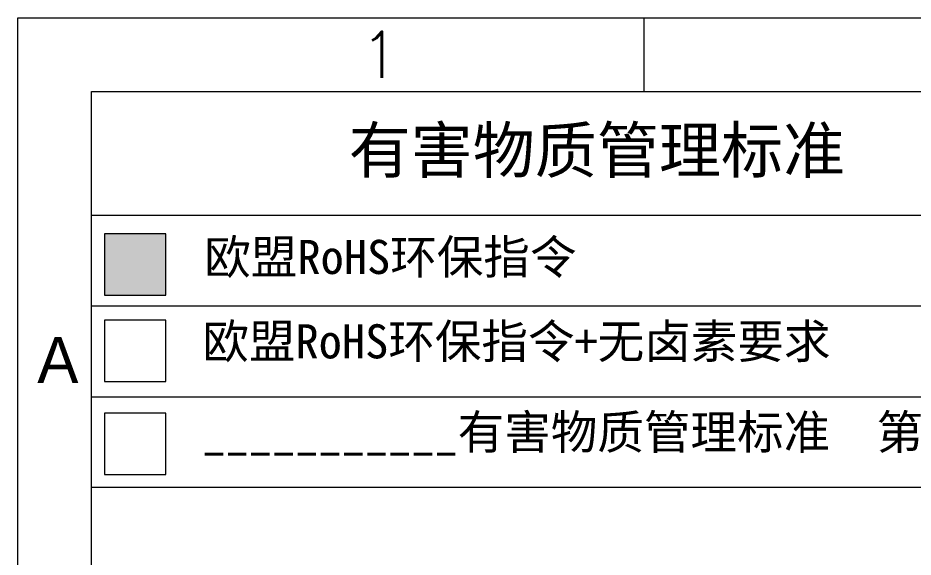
# Model space of a CAD drawing. Header units: millimetres. Extents: x -19 to 3409, y 490 to 920.
# Drawn here: x 3097.9 to 3147.01, y 834.92 to 864.52 of the extents above; entities that cross this region are included whole.
import ezdxf

# ---------------------------------------------------------------- set-up
doc = ezdxf.new("R2010")
doc.units = ezdxf.units.MM
doc.layers.add('图框', color=7, linetype='Continuous', lineweight=5)
doc.styles.get("Standard").update_dxf_attribs({"font": 'txt', "bigfont": 'gbcbig.shx'})

msp = doc.modelspace()

# ---------------------------------------------------------------- hatches: boundary and pattern name
at = {"layer": '图框', "lineweight": 5}
msp.add_hatch(color=3, dxfattribs=at).paths.add_polyline_path([(3102.6603, 852.6679), (3102.6603, 849.3053), (3106.0229, 849.3053), (3106.0229, 852.6679)])

# ---------------------------------------------------------------- linework, layer by layer
at = {"layer": '图框', "color": 7, "linetype": 'ByBlock', "lineweight": 5, "ltscale": 0.55}
for p, q in [((3097.9045, 644.2302), (3097.9045, 864.5204)), ((3097.9045, 864.5204), (3409.0966, 864.5204)), ((3132.2574, 860.4784), (3132.2574, 864.5204)), ((3101.9466, 648.2723), (3101.9466, 860.4784)), ((3101.9466, 860.4784), (3405.0546, 860.4784))]:
    msp.add_line(p, q, dxfattribs=at)
at = {"layer": '图框', "color": 1, "lineweight": 5}
for points in [[(3101.9466, 860.4784), (3157.7896, 860.4784), (3157.7896, 838.7405), (3101.9466, 838.7405)], [(3102.6603, 849.3053), (3106.0229, 849.3053), (3106.0229, 852.6679), (3102.6603, 852.6679)], [(3102.6603, 844.5583), (3106.0229, 844.5583), (3106.0229, 847.9209), (3102.6603, 847.9209)], [(3102.6603, 839.46), (3106.0229, 839.46), (3106.0229, 842.8226), (3102.6603, 842.8226)]]:
    msp.add_lwpolyline(points, close=True, dxfattribs=at)
at = {"layer": '图框', "color": 1, "linetype": 'Continuous', "lineweight": 5}
for points in [[(3101.9466, 853.6853), (3157.7896, 853.6853)], [(3101.9466, 848.7037), (3157.7896, 848.7037)], [(3101.9466, 843.7221), (3157.7896, 843.7221)]]:
    msp.add_lwpolyline(points, dxfattribs=at)

# ---------------------------------------------------------------- texts
at = {"layer": '图框', "color": 7, "linetype": 'ByBlock', "lineweight": 5, "ltscale": 0.55, "width": 4.300321}
for s, insert, char_height, attachment_point in [('1', (3116.6861, 863.7592), 2.5263, 1), ('{\\f\uffd0ￂﾼﾚￃ\ufff7\ufff3w|b0|i0|c136|p54;A}', (3098.9706, 844.48), 2.526272, 7)]:
    msp.add_mtext(s, dxfattribs=dict(at, insert=insert, char_height=char_height, attachment_point=attachment_point))
at = {"layer": '图框', "color": 1, "lineweight": 5, "attachment_point": 1}
for s, insert, char_height, width in [('{\\fSimSun|b1|i0|c134|p2;有害物质管理标准}', (3116.0472, 858.5054), 2.496, 30.095483), ('{\\fSimSun|b0|i0|c134|p2;欧盟RoHS环保指令}', (3108.1295, 852.3316), 1.872, 21.497163), ('{\\fSimSun|b0|i0|c134|p2;欧盟RoHS环保指令+无卤素要求}', (3108.0252, 847.6992), 1.872, 37.031762), ('{\\fSimSun|b0|i0|c134|p2;___________有害物质管理标准  第____版}', (3108.0252, 842.7176), 1.872, 49.566442)]:
    msp.add_mtext(s, dxfattribs=dict(at, insert=insert, char_height=char_height, width=width))

doc.saveas('drawing.dxf')
